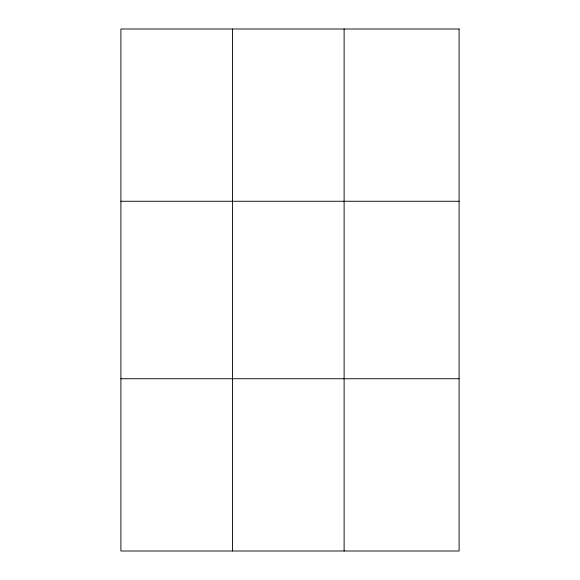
<?xml version="1.0" encoding="UTF-8"?>
<svg xmlns="http://www.w3.org/2000/svg" width="580" height="580" viewBox="0 0 580 580"><rect width="100%" height="100%" fill="white"/><g stroke="black" fill="none" stroke-linecap="round" stroke-linejoin="round"><path stroke-width="0.87" d="M232.507 551L232.507 29M344.114 551L344.114 29M120.901 201.26L459.099 201.26M120.901 378.74L459.099 378.74M459.099 29L459.099 551L120.901 551L120.901 29L459.099 29"/></g></svg>
